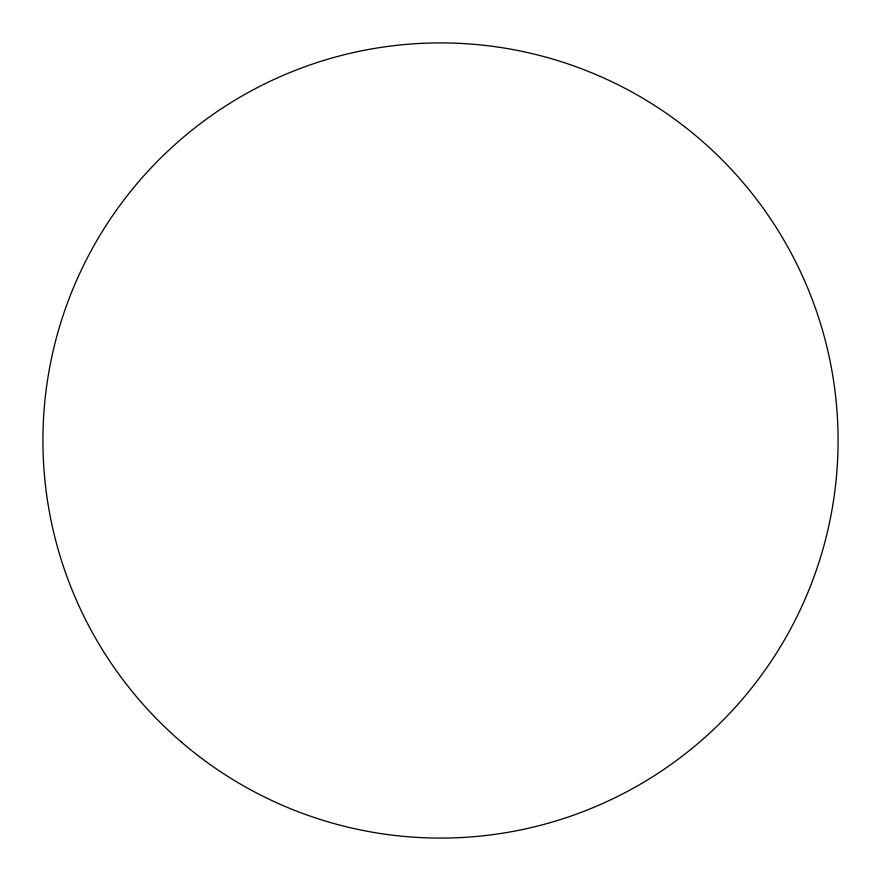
<?xml version="1.0" encoding="UTF-8"?>
<svg xmlns="http://www.w3.org/2000/svg" width="881" height="881" viewBox="0 0 881 881"><rect width="100%" height="100%" fill="white"/><g stroke="black" fill="none" stroke-linecap="round" stroke-linejoin="round"><path stroke-width="1.32" d="M181.442 742.099A397.584 397.584 0 0 0 831.223 514.052A397.584 397.584 0 0 0 308.835 65.348A397.584 397.584 0 0 0 181.442 742.099"/></g></svg>
